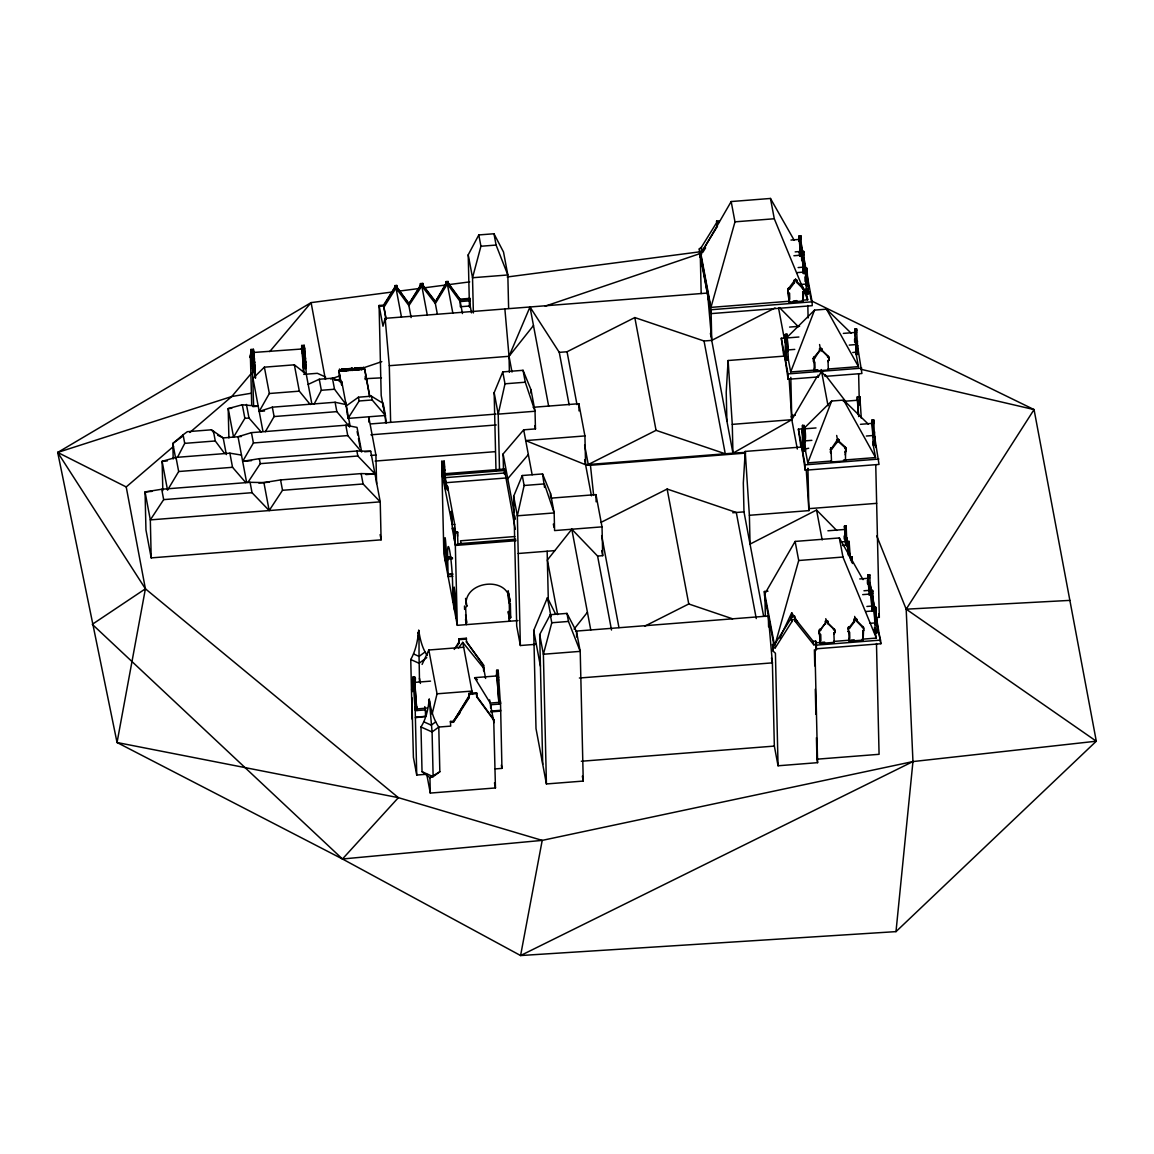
<?xml version="1.0" encoding="UTF-8"?>
<svg xmlns="http://www.w3.org/2000/svg" width="1154" height="1154" viewBox="0 0 1154 1154"><rect width="100%" height="100%" fill="white"/><g stroke="black" fill="none" stroke-linecap="round" stroke-linejoin="round"><path stroke-width="1.5" d="M445.343 481.059L445.098 477.554L445.127 486.526M454.618 538.485L454.633 537.432L454.892 542.106L454.662 534.288L455.109 536.624M845.536 531.302L846.156 525.863L846.949 546.736M855.951 334.328L856.571 328.89L854.941 329.005L854.883 330.837L856.513 330.708M871.962 595.81L872.583 590.358L873.737 610.884M344.584 369.886L344.469 370.766M351.205 369.886L351.148 368.631M445.156 485.704L445.184 484.853L445.271 485.574M346.157 370.477C344.022 368.155 348.292 369.193 345.19 368.761L345.868 369.9M413.19 690.539C411.055 691.996 411.084 687.467 413.204 688.534M498.845 701.545L500.49 701.834L501.947 768.376L495.268 768.91M500.374 700.911L498.788 701.791L496.653 670.344L498.196 670.46L500.23 701.372M498.153 670.229L498.182 672.176L496.653 672.378L496.653 670.344M354.264 368.616L354.018 370.131M344.801 368.847L343.733 371.054L343.156 368.977M339.723 370.766L340.43 371.271L339.406 371.054M339.766 371.141L339.694 369.525M857.004 342.637L861.923 373.507L825.427 376.363L821.533 371.299L818.229 376.925L788.124 379.291L784.648 356.081L728.116 360.524L726.212 392.144L726.89 420.95M874.112 433.558L879.031 464.427L805.232 470.226L801.756 447.002L745.224 451.43L743.32 483.05L743.984 511.871L763.631 616.25M344.253 370.001L343.257 370.795L344.267 370.665M350.845 369.482C350.21 371.083 348.609 369.915 350.83 369.742M362.515 367.679L363.885 367.535M857.061 400.222L857.321 396.846L859.831 396.644L861.302 418.224M859.182 405.112L859.831 396.644M344.613 369.381L343.892 368.919L344.887 368.79M351.191 368.862C352.215 367.001 351.133 371.588 352.634 370.261M442.011 467.053C442.4 465.408 442.097 469.245 442.155 466.36M803.357 273.671L802.174 251.601L803.804 251.471L805.002 273.657M805.348 268.464L806.415 285.644L808.06 285.514L806.978 268.334L805.247 268.593L804.843 273.599M856.571 328.89L857.84 354.422L856.21 354.552L854.941 329.005L856.47 329.005M871.948 420.056L873.318 445.473L874.948 445.343L873.679 419.811L871.948 420.056L871.991 421.758L873.621 421.628L873.679 419.811M872.107 610.928L870.852 590.617L872.583 590.358M874.025 607.48L875.208 624.53L876.838 624.401L875.756 607.22L874.025 607.48L874.068 609.182M411.689 688.649L411.949 691.866L412.872 677.21L414.488 676.936L416.493 707.33L414.993 707.445L413.276 682.908L412.988 677.052L414.531 677.182M414.647 678.552C411.473 679.879 417.445 671.916 414.647 683.759M359.543 369.482L358.995 367.679L359.053 369.568M358.404 369.713L358.101 367.794L359.788 368.184M359.702 369.468L359.99 367.65M360.538 369.395C364.058 369.15 359.182 370.795 360.712 367.607M360.827 369.583L360.87 367.967M361.26 369.439L361.418 367.535M801.799 260.068L802.102 256.751M867.62 583.289L867.938 579.957M429.028 701.286C430.889 702.772 427.297 701.271 429.23 699.194C430.673 708.844 433.168 718.783 438.78 727.049L439.833 771.752L433.139 776.671L429.937 777.666L422.032 771.68L420.979 726.977C426.244 718.668 428.206 708.729 429.23 699.194L432.086 731.968L433.139 776.671L422.032 771.68M393.096 291.904L311.104 302.622L57.7 452.44L117.044 742.512L342.464 858.994L520.584 955.541L895.994 931.624L912.958 761.568L906.178 609.182L876.766 535.946M442.343 473.76L442.025 467.139M442.112 466.894L442.271 465.625L442.545 473.76M347.469 370.362C349.835 371.357 346.46 368.054 347.945 368.761M354.869 369.655L356.067 368.4L355.302 369.944L357.697 369.915L354.884 369.612L356.225 369.367M785.427 336.29L785.239 351.941L786.754 359.99L788.384 359.86L787.014 334.285L785.384 334.415L785.427 336.29L787.057 336.16L787.014 334.285M786.653 339.204L787.057 336.16M803.761 430.125C803.213 415.555 808.045 442.415 803.674 442.559L803.862 450.925L805.492 450.796L804.324 428.855L816.008 427.946M798.727 241.056L799.116 236.051L800.862 235.791L801.006 237.133L799.376 237.248L800.371 256.361M806.473 273.469L806.978 268.334M851.45 561.883L851.955 556.762L852.417 563.469M873.621 421.628L873.116 427.24M870.448 595.623L870.895 592.319L872.525 592.19M875.266 612.356L875.756 607.22M786.754 359.99L785.384 334.415M803.674 442.559L802.492 425.35L804.251 425.379M469.26 697.593L469.101 696.727L453.435 721.192L450.435 721.438L450.594 722.303L453.609 722.072L469.26 697.593L469.029 693.338L476.559 692.746L476.631 696.136L493.71 719.418L495.455 787.951L430.298 793.072L426.749 774.247L416.738 775.041L415.137 707.027L416.637 706.912L416.608 707.936L416.637 706.912M415.296 709.941L416.81 709.811L416.839 708.671L416.753 707.575L415.252 707.705M508.467 595.002L509.707 601.638L508.683 593.56M509.707 601.638C509.837 575.731 464.398 580.101 466.086 604.869L466.908 606.023L465.639 607.552L466.432 624.617L465.495 619.655M415.137 707.027L414.993 707.445M362.616 368.198L363.25 368.588L362.342 367.751M251.255 393.24L231.766 396.514L57.7 452.44L126.219 486.945L145.404 588.814L117.044 742.512L398.375 797.659L542.207 840.386L912.958 761.568L1096.3 741.2L1034.056 409.583L812.243 301.266M348.681 370.347L347.614 370.333L348.465 368.761M356.038 368.357L355.201 369.857M356.081 368.588C355.317 367.059 354.264 369.107 355.98 368.314M308.19 384.397L319.269 379.233L332.439 378.195L334.516 389.244L346.085 404.607L347.354 414.964M503.49 470.082L503.101 453.955L523.685 429.822L535.456 428.899L535.038 411.242L530.999 389.763L523.036 370.304L502.755 371.905L505.005 383.806L498.211 414.127L499.509 469.981M557.642 614.606L547.371 560.007L571.807 529.224L597.599 556.069L602.705 555.665L602.027 526.859L554.584 530.58L554.165 512.924L550.501 493.393L542.539 473.933L522.257 475.52L524.132 485.488L517.338 515.809L520.367 645.519L535.701 644.321M432.086 714.225L437.049 693.814L428.812 650.005L463.692 647.264M430.543 681.134L414.632 682.389L416.882 710.561L425.393 709.898L425.552 716.389L415.397 717.701M356.269 369.597L356.182 369.727M508.625 308.421L507.832 274.969L503.519 252.048L493.97 233.757L478.809 234.94L480.929 246.249L472.534 277.739L473.371 312.95M550.27 614.707L551.785 622.756L543.39 654.246L546.419 783.955L583.26 781.07L580.217 651.361L576.524 631.685L566.96 613.394L550.27 614.707L539.683 634.57L542.726 764.28M745.47 452.368L732.949 453.176L711.729 340.387L707.561 293.044L385.147 318.345L382.984 326.221L379.089 305.478L383.532 305.132L394.899 287.245L383.705 305.998L386.013 319.644M731.174 201.546L734.983 221.842L710.951 307.397L700.896 253.923L731.174 201.546L770.468 198.459L794.125 240.147M775.156 644.35L798.712 560.512L795.12 541.428L839.362 537.952L863.019 579.654M412.151 719.187L410.752 659.525C415.743 650.582 417.82 640.311 418.729 630.315C420.056 639.013 422.133 648.101 427.24 655.544M498.153 672.263L498.038 676.359M342.074 369.121L341.613 371.17L342.377 370.823M787.908 289.409L795.524 279.196L796.635 279.859L796.851 282.499L803.775 289.481L803.069 301.035L789.12 302.132L787.908 289.409L789.12 302.132M788.081 290.346L788.355 288.125M813.195 358.331L819.585 350.672L814.94 357.913L813.83 358L814.219 362.702L813.195 358.331L813.382 359.269M830.548 452.57L830.361 451.618L831.327 453.623L830.75 447.983L831.875 447.896L837.934 439.039L839.045 439.717L839.261 442.357L845.767 448.3M830.75 447.983L830.491 450.204L830.303 449.252M819.311 634.022L819.513 629.435L820.638 629.348L825.456 623.059L819.253 631.656L820.292 643.442L834.241 642.36L833.866 633.041L834.818 631.844L834.039 633.993L833.866 633.041M848.19 631.757L848.017 630.82L848.983 632.825L848.406 627.17L849.517 627.084L854.349 620.794L854.306 618.919L855.576 618.227L856.874 619.857L855.576 618.227M848.406 627.17L848.132 629.392L847.959 628.44M500.504 703.248L499.004 703.363L498.961 701.459M817.623 369.843L790.678 371.949L814.551 310.109L826.495 309.171L851.176 333.217M830.981 461.066L807.786 462.884L831.659 401.029L843.603 400.092L868.27 424.124M354.884 369.193L356.326 368.458L355.389 368.328M495.989 470.572L494.157 392.663L502.755 371.905M520.367 645.519L516.703 625.987L513.66 496.278L522.257 475.52M546.419 783.955L536.004 728.578L533.711 630.473L547.429 597.729L555.435 613.769M363.568 367.434L363.553 368.876M363.221 369.367L363.178 369.136M569.153 404.895L559.272 352.359L529.989 306.978L509.029 356.297L509.404 372.237M347.354 370.448L348.753 369.049L347.556 368.891M422.09 664.43L428.812 650.005M779.801 638.047L791.716 612.788L797.486 621.905M354.581 368.314L353.081 369.626L354.076 368.371L354.552 370.102M177.586 457.157L184.712 443.367L183.097 434.798L187.323 431.697L211.398 429.807L223.198 437.914L241.431 436.472M341.685 369.035L340.993 371.227L341.685 369.035L343.243 368.919M314.09 404.16L321.346 390.268L319.269 379.233M469.447 307.051L468.221 254.818L478.809 234.94M264.526 411.012L259.188 411.43L269.344 393.514L264.381 367.174L294.357 364.823L306.257 374.17L311.825 403.727M265.333 431.711L274.104 416.551L272.33 407.189L335.093 402.256L346.085 404.607M764.842 593.805L795.12 541.428M356.86 368.14L358.086 368.833L356.6 370.001L358.36 368.645L357.625 369.626M251.543 460.634L242.657 461.34L253.404 442.977L251.457 432.635L345.811 425.22L357.033 427.398L361.664 451.993L347.758 435.577L345.811 425.22M745.599 453.104L590.444 465.278L585.597 464.745L584.919 435.923L525.719 440.583L585.597 464.745L732.949 453.176L791.803 419.695L817.003 376.723M176.014 457.402L178.668 471.524L167.546 490.147L162.123 461.311L176.014 457.402L229.877 453.176L241.489 455.08M242.311 404.765L244.864 418.339L233.57 437.092L228.203 408.574L242.311 404.765L258.207 406.222L252.914 406.641M453.464 721.538L471.928 691.087L437.049 693.814M446.093 281.59L446.295 284.1L435.303 301.944L446.122 283.235L446.093 281.59L448.214 281.417L448.416 283.927L460.172 299.997L470.039 299.218L469.88 298.352L460.013 299.131L448.257 283.062L448.416 283.927M437.279 313.801L435.346 303.516L447.348 284.014L460.201 301.555L462.466 313.571M559.272 352.359L567.047 351.754L634.815 317.566L704.041 340.993L711.729 340.387L711.052 309.734L700.55 253.952L700.997 258.352L700.161 257.097L699.338 248.802L701.387 247.259L716.634 222.635L716.605 221.034L719.259 220.818L719.288 222.419M700.161 257.097L700.06 252.611L702.108 251.082L717.355 226.444L716.605 221.034M351.133 369.843L350.167 370.549L349.547 369.785M383.734 307.555L396.01 288.038L408.891 305.594L411.141 317.595M702.786 252.351L705.599 247.879M774.637 644.336L772.531 644.509L773.194 647.985L775.286 647.812L774.637 644.336L791.182 618.255L791.139 616.337L794.543 616.063L795.25 621.458L813.786 644.797L816.34 644.596L816.455 649.356L814.998 651.447L817.595 762.664L778.056 765.78L774.348 746.09L772.401 662.858L768.333 616.02L575.543 631.151M775.286 647.812L791.832 621.732L791.139 616.337M371.429 396.183L372.151 399.962L385.422 415.483L348.003 418.412L359.139 400.986L358.432 397.207L371.429 396.183L383.142 403.395L385.422 415.483L385.595 422.609M454.243 649.413L458.845 642.201L458.758 638.826L466.303 638.234L466.461 639.1L458.931 639.691L458.758 638.826M456.248 647.394L459.003 643.081L458.931 639.691M895.994 931.624L1096.3 741.2L906.178 609.182L1034.056 409.583L860.639 369.222M420.417 283.61L420.619 286.105L408.848 304.021L420.445 285.24L420.417 283.61L422.811 283.422L423.013 285.918L435.303 301.944M151.203 557.887L145.952 529.917L145.058 491.921L161.719 489.253L163.666 499.624L150.323 519.891L151.203 557.887L381.108 539.841L380.229 501.846L370.708 451.286L356.889 451.012L259.318 458.672L242.657 461.34M247.865 482.473L260.256 463.663L259.318 458.672M250.086 482.314L252.034 492.686L269.17 510.558L282.514 490.291L280.566 479.92L263.905 482.588L250.086 482.314L161.719 489.253M408.891 305.594L421.816 286.019L435.346 303.516M794.543 616.063L794.587 617.981L813.137 641.321L815.69 641.119L815.777 648.837L880.877 643.73L875.28 610.783M458.513 647.928L462.768 642.345L483.67 668.195L483.454 664.892L466.375 641.61L483.613 665.757M452.656 722.462L460.1 712.71M788.528 289.077L789.653 288.99L794.471 282.687L794.24 279.874M830.938 448.92L832.048 448.834L836.866 442.545L836.65 439.732M848.579 628.108L849.705 628.021L854.523 621.732L854.306 618.919M802.174 251.601L803.804 251.471M846.098 527.695L844.454 527.825L844.526 525.993L845.55 544.63M847.454 541.601L849.084 541.471L847.454 541.601L848.522 555.738L850.166 555.608L849.084 541.471M867.938 576.639L868.01 574.822L869.15 595.262M868.154 576.149L869.784 576.019L869.64 574.692L870.794 595.204M355.23 369.28L356.153 369.496M533.48 325.515L509.029 356.297L389.302 365.703L390.629 422.35M574.101 629.074L587.429 612.284M827.995 360.654L828.947 359.457L828.168 361.606L827.995 360.654L828.356 369.972L814.421 371.054L814.248 370.117L817.724 369.843M845.175 454.864L845.997 448.401M831.356 461.052L831.529 461.989L845.478 460.893L845.593 447.363L839.073 441.419L839.045 439.717M848.998 640.239L849.185 641.177L863.12 640.081L863.654 627.588L856.73 620.607M361.289 369.511C362.443 367.996 363.121 369.222 361.202 369.064M362.255 369.554L363.207 368.357M251.312 373.391L231.766 396.514L189.819 432.462M269.704 351.609L311.104 302.622L325.313 378.974M507.76 478.694L528.344 454.561M145.404 588.814L92.291 624.328L342.464 858.994L398.375 797.659L145.404 588.814L57.7 452.44M814.551 310.109L784.619 339.738L785.225 342.954M831.659 401.029L801.727 430.644L802.679 435.736M264.381 367.174L252.971 378.353L262.953 431.408M361.231 367.881L360.51 367.607M358.36 368.674L357.524 369.814M126.219 486.945L173.576 446.367M351.018 370.016L349.734 370.232M183.097 434.798L172.84 443.453L173.201 458.989M424.932 652.068L419.046 656.41L419.522 681.812M426.735 657.65L419.09 663.276L410.752 659.525M429.129 705.815L430.081 706.234M435.621 721.942L431.235 725.159L423.907 721.87M182.332 436.486L172.84 443.453L175.682 458.556M358.432 397.207L345.738 406.323L345.637 402.183M363.611 367.664L362.111 368.241M508.279 611.764L509.592 621.227L508.279 611.764L509.433 611.043L509.13 598.19M509.534 618.4L510.688 617.678L510.342 603.225L509.087 602.792L507.803 595.06M439.833 771.752L429.937 777.666L430.298 793.072M794.428 280.811L796.823 280.811M819.758 351.609L819.542 348.796L820.811 348.119L822.11 349.734L820.811 348.119M820.999 349.056L819.715 349.749L819.542 348.796M836.823 440.669L839.218 440.655M825.629 623.997L825.413 621.184L826.697 620.506L827.807 621.169L828.024 623.809L834.53 629.752L827.851 622.871L827.807 621.169M827.981 622.121L825.586 622.121L825.413 621.184M854.479 619.857L855.749 619.179M711.729 340.387L775.055 307.93M836.693 530.436L816.556 510.025L750.057 544.111L749.379 515.29L745.224 451.43M704.041 340.993L725.26 453.782L656.049 430.341L588.28 464.528L584.631 445.141M600.902 522.43L667.142 489.036L736.295 512.477L756.259 618.573M644.61 626.233L688.765 603.975L732.631 618.832M912.958 761.568L520.584 955.541L542.207 840.386L342.464 858.994M330.751 378.974L339.262 376.089M359.687 369.15L381.815 361.635M545.207 306.156L700.103 253.563M259.188 411.43L272.33 407.189M251.457 432.635L238.027 436.746L246.581 482.184M348.623 370.319C345.984 370.694 350.369 369.064 348.09 368.602M398.447 291.197L419.84 288.413M423.403 287.937L469.75 281.879M507.183 276.989L699.699 251.832M734.983 221.842L774.291 218.755L807.685 299.795L802.318 300.228M480.929 246.249L496.09 245.052L507.832 274.969L472.534 277.739L468.221 254.818M799.116 236.051L800.862 235.791L802.001 256.318M799.159 237.753L800.789 237.623L800.256 240.393M799.419 239.123L801.049 239.008M790.966 240.061L799.304 239.412L800.184 251.5L795.178 251.889M700.089 253.981L701.848 253.837M800.097 247.894L801.727 247.764M800.212 248.543L801.857 248.413M800.299 250.057L801.929 249.928M802.318 252.928L803.963 252.798M394.87 285.615L396.745 285.456L396.904 286.336L395.029 286.48L394.87 285.615L395.072 288.111M420.575 284.475L422.97 284.288M446.252 282.456L448.387 282.283M802.376 254.803L804.006 254.673M793.909 255.741L802.246 255.077L803.271 273.296M803.04 263.574L804.684 263.444M803.17 264.223L804.8 264.093M803.242 265.723L804.886 265.593M798.121 267.569L803.126 267.18M803.299 268.103L804.944 267.973M803.242 268.781L804.886 268.651M805.247 268.593L806.877 268.464M805.492 269.791L807.136 269.661M805.276 270.296L806.92 270.166M805.535 271.666L807.18 271.536M797.082 272.604L805.42 271.94L806.617 293.996L808.247 293.866L808.06 285.514M379.248 306.344L383.705 305.998M470.067 300.79L460.201 301.555L460.331 306.748L470.197 305.969L471.496 312.864M806.213 280.436L807.858 280.307M806.343 281.086L807.973 280.956M806.415 282.586L808.06 282.456M801.294 284.432L806.3 284.043M806.473 284.966L808.103 284.836M796.635 279.859L796.678 281.562L803.184 287.505L803.775 289.481M788.903 299.362L789.74 299.304L789.596 293.174M710.619 307.411L789.769 301.208M793.361 300.92L796.938 300.646M711.052 309.734L812.127 301.8L812.214 305.68L711.138 313.614L700.637 257.818M710.705 311.291L701.3 259.52M250.476 353.932L250.721 354.667L250.908 349.489L253.404 349.287L254.414 359.197L251.832 359.009L254.414 359.197M301.41 348.638L301.67 349.388L301.699 345.493L304.194 345.306L304.959 351.883L302.406 351.782L304.959 351.883M250.923 350.268L253.433 350.066L253.404 349.287M250.908 349.489L251.413 352.201L253.923 352.013M301.699 345.493L302.204 348.219L304.714 348.018M251.413 352.201L251.399 354.047L253.894 353.845M302.204 348.219L302.189 350.051L304.685 349.864M251.399 354.047L251.659 355.403L254.154 355.201M302.189 350.051L302.435 351.422L304.945 351.22M251.615 355.778L254.168 355.865L251.615 355.778L252.409 366.496L254.919 366.294L252.365 366.236L253.62 405.992M251.659 357.423L254.154 357.221M302.435 351.422L302.435 353.427L304.945 353.239L305.449 357.985L305.709 362.313L303.199 362.5L305.709 362.313M251.889 358.692L254.399 358.49M302.435 353.427L302.68 354.696L305.19 354.509M251.875 360.697L254.385 360.495L255.467 378.166L253.707 352.46L304.728 348.796L302.146 348.623M302.68 354.696L302.665 356.701L305.175 356.514M252.149 362.168L254.659 361.967M302.665 356.701L302.939 358.187L305.449 357.985M302.882 358.461L305.464 358.649L302.882 358.461L303.704 372.165M252.149 364.462L254.645 364.26M302.939 360.481L305.435 360.279M252.394 365.789L254.904 365.602M303.185 361.808L305.695 361.606M252.409 368.083L254.904 367.881M303.199 364.087L305.695 363.899L306.257 374.17M252.437 368.256L254.947 368.054M303.228 364.275L305.738 364.073M789.581 327.072L799.592 326.293M252.654 369.41L255.164 369.208M303.444 365.429L305.954 365.227M252.668 371.703L255.178 371.501M303.459 367.708L305.954 367.52M252.827 372.569L255.337 372.367M303.617 368.573L306.127 368.386M343.286 369.15L341.728 369.266L341.05 371.213L339.363 369.222L341.007 370.982L341.858 369.323L341.93 370.823M354.581 368.256L353.124 369.857L352.23 368.213L350.874 368.891M349.878 368.631L349.402 369.02M356.86 368.083L357.668 367.78M358.389 368.299L360.077 367.592M361.534 367.708L360.841 367.895M785.499 334.573L787.143 334.444M340.704 381.642L338.829 370.607L364.577 368.588L369.857 396.673M356.312 369.41L356.283 369.987M855.1 330.347L856.73 330.217M345.277 370.881L347.051 370.751L345.017 370.203L345.652 370.751M353.788 369.987L354.581 369.871L353.831 370.218M785.643 335.973L787.273 335.843M359.096 369.756L358.101 369.886L358.721 369.395M303.762 374.372L317.35 373.305L325.486 376.969L325.543 379.406M785.686 337.675L787.316 337.545M855.143 332.222L856.773 332.092M783.84 356.456L781.287 338.237L784.807 337.963M798.9 337.011L787.216 337.934L788.081 349.922L794.76 349.402M843.343 333.405L855.085 332.439L856.167 352.72M855.821 340.978L857.451 340.848M855.936 341.627L857.566 341.497M786.422 347.239L788.052 347.123M786.523 347.787L788.153 347.657M856.023 343.142L857.653 343.012M786.595 349.085L788.225 348.955M849.229 345.104L855.907 344.584M856.08 345.508L857.711 345.378M786.639 351.076L788.269 350.946L786.552 351.624M856.023 346.186L857.653 346.056M785.239 351.941L786.869 351.811M269.344 393.514L299.319 391.163L310.282 404.564M321.346 390.268L334.516 389.244M852.748 352.504L856.08 352.244M828.659 357.365L821.965 350.484L828.485 356.427L829.077 358.418L828.485 356.427M505.005 383.806L525.286 382.219L535.038 411.242L498.211 414.127L494.157 392.663M231.738 408.3L228.203 408.574L228.896 437.943M359.139 400.986L372.151 399.962M814.205 368.285L815.027 368.227L814.883 362.096M828.312 369.006L858.461 366.64L855.604 351.321M781.287 338.237L788.009 373.925L861.793 368.14M244.864 418.339L248.99 418.022L261.338 432.173M274.104 416.551L336.853 411.632L349.345 426.562M533.134 407.304L578.861 403.712L584.919 435.923M370.564 423.936L496.061 414.084M184.712 443.367L215.279 440.972L224.583 453.479M253.404 442.977L347.758 435.577M370.91 434.798L496.263 424.961M843.329 401.361L857.408 400.25L858.403 414.358M167.33 460.908L162.123 461.311L162.815 490.681M791.702 415.498L795.294 415.224M364.678 451.762L370.708 451.286M732.949 453.176L732.271 424.369L791.803 419.695L790.807 377.315M260.256 463.663L357.827 456.003L374.963 473.876L366.006 474.582M370.809 455.426L375.916 455.037L376.593 483.54M178.668 471.524L232.531 467.298L245.802 482.646M872.208 421.268L873.838 421.138M802.751 426.908L804.381 426.778M375.122 461.081L495.095 451.676M802.795 428.596L804.425 428.466M872.251 423.143L873.881 423.013M800.934 447.377L798.395 429.144L801.929 428.87M860.451 424.326L872.193 423.359L873.001 435.505L866.337 436.024M518.002 620.578L457.316 625.338L443.857 553.833L441.693 461.326L444.203 461.138L445.357 478.29L444.449 478.362L443.756 474.669L443.453 462.047M441.693 461.326L441.852 462.177L444.362 461.975M872.929 431.899L874.559 431.769M873.044 432.548L874.674 432.418M444.463 466.418L443.569 466.49L444.449 478.362M803.53 438.174L805.16 438.044M803.631 438.708L805.261 438.578M280.566 479.92L361.13 473.602L374.963 473.876M873.131 434.063L874.761 433.933M803.703 440.006L805.333 439.876M151.982 491.373L145.058 491.921L150.323 519.891L380.229 501.846L363.092 483.973L361.13 473.602M258.813 482.992L269.286 482.17M805.189 440.857L811.868 440.338M444.261 470.183L445.156 470.111M803.747 441.996L805.377 441.881M874.819 436.299L873.131 437.106L874.761 436.977M515.29 529.325L504.356 469.043L444.492 473.746L447.622 490.378L447.536 486.31L445.026 486.512M442.155 474.784L443.756 474.669M444.766 475.188L504.63 470.5M808.709 448.242L805.449 448.964M163.666 499.624L252.034 492.686M282.514 490.291L363.092 483.973M504.687 472.981L444.824 477.684L445.776 482.718L505.625 478.016M843.473 460.085L875.569 457.561L872.712 442.242M524.132 485.488L544.414 483.901L554.165 512.924L517.338 515.809L513.66 496.278M798.395 429.144L805.117 464.86L878.901 459.061M551.107 498.139L595.969 494.619L602.027 526.859M441.996 473.948L452.195 524.594L454.705 524.406L455.455 531.965M452.195 524.594L452.296 528.662L454.791 528.474M457.316 625.338L454.993 531.98L457.489 531.792L457.95 545.251L457.676 543.794L515.766 539.235M457.662 532.629L455.152 532.831L454.993 531.98M732.747 512.751L743.984 511.871M808.867 508.654L876.651 503.346M749.379 515.29L808.911 510.616L807.915 468.25L808.247 469.981M514.857 536.538L460.561 540.808L461.211 544.255M455.282 544.601L456.883 544.472M516.04 540.692L455.441 545.438L452.296 528.662M452.887 576.264L448.156 576.639L447.651 556.877L450.81 556.632M844.425 526.123L846.156 525.863M446.685 568.864C447.925 575.485 444.867 519.459 444.694 543.851L445.04 558.435L452.483 557.858M844.67 527.32L846.315 527.19M445.04 558.435L452.382 558.478M452.498 558.724L447.651 558.853M518.218 553.502L554.814 550.631M844.714 529.196L846.358 529.066M447.68 560.584L445.17 560.786L445.127 558.897M827.908 530.782L844.598 529.47L845.478 541.572L840.473 541.962M845.392 537.966L847.036 537.836M845.521 538.615L847.151 538.485M845.593 540.115L847.238 539.985M448.012 574.216L452.743 573.841M847.599 542.928L849.243 542.798M448.113 574.706L452.844 574.331M847.656 544.803L849.286 544.674M842.521 545.481L847.526 545.092L848.161 553.718M848.32 553.574L849.964 553.444M848.45 554.223L850.08 554.093M798.712 560.512L842.954 557.036L876.348 638.075L862.096 639.201M851.955 556.762L850.224 557.007L850.469 558.219L852.114 558.089M851.897 558.579L850.253 558.709L850.166 555.608M850.512 560.094L852.157 559.964M867.909 574.937L869.64 574.692M868.197 578.024L869.842 577.894M859.744 578.947L868.082 578.298L868.962 590.386L863.957 590.776M773.786 644.48L764.453 595.147L764.366 591.497L767.987 591.209M868.875 586.78L870.505 586.665M869.005 587.429L870.635 587.299M869.077 588.944L870.707 588.814M871.111 591.814L872.741 591.699M871.155 593.69L872.785 593.574M862.687 594.627L871.039 593.978L872.02 610.654M551.785 622.756L568.475 621.443L580.217 651.361L543.39 654.246L539.683 634.57M871.833 602.46L873.463 602.33M871.948 603.109L873.578 602.979M872.035 604.624L873.665 604.494M866.914 606.456L871.919 606.066M872.092 606.99L873.722 606.86M872.035 607.668L873.665 607.538M874.285 608.677L875.915 608.562M874.328 610.553L875.958 610.437M865.861 611.49L874.213 610.841L875.396 632.897L877.026 632.767L876.838 624.401M791.788 619.813L795.207 619.539M875.872 617.621L879.319 617.347L875.742 464.687M875.006 619.323L876.636 619.193M875.121 619.972L876.751 619.842M875.208 621.487L876.838 621.357M870.073 623.319L875.093 622.929M875.266 623.852L876.896 623.723M856.686 618.905L856.903 621.544L863.827 628.526M820.076 640.672L820.898 640.614L820.754 634.484M848.955 638.407L849.791 638.35L849.647 632.219M815.734 642.836L824.648 642.143M833.563 641.436L854.234 639.821M816.166 645.144L880.79 640.081M496.696 670.575L498.196 670.46M412.829 677.701L414.344 677.571M413.074 678.148L414.574 678.033M496.595 671.455L498.095 671.339M413.161 679.129L414.661 679.014M413.118 679.547L414.618 679.432M496.869 672.926L498.369 672.811M496.811 673.171L498.312 673.042M496.855 673.532L498.355 673.402M413.19 680.269L414.69 680.153M496.898 673.792L498.398 673.662M498.744 702.397L490.234 703.06L474.626 677.672L496.826 675.927L499.076 704.113L490.551 704.777L490.638 707.921M413.276 682.908L414.776 682.793M496.97 676.662L498.47 676.547M412.8 683.471L414.3 683.356M413.464 683.904L414.964 683.788M497.143 677.614L498.658 677.499M413.521 686.731L415.036 686.616M497.201 680.081L498.716 679.966M411.762 688.967L413.262 688.851M411.675 689.198L413.175 689.082M411.733 689.703L413.233 689.587M411.776 690.51L413.276 690.395M579.395 678.018L772.401 662.858L771.478 657.953M493.71 719.418L493.869 720.284L476.804 697.002L476.717 693.612L469.188 694.203L469.029 693.338M415.151 707.82L416.652 707.69M498.99 701.949L500.49 701.834M415.339 708.787L416.839 708.671M498.932 702.122L500.432 701.993M415.281 709.119L427.297 708.008M415.238 709.378L416.738 709.263M498.975 702.815L500.475 702.699M415.368 710.287L416.882 710.561M500.562 703.579L499.076 704.113M490.71 711.066L500.721 710.287M415.527 717.182L425.552 716.389M490.58 711.917L500.605 711.138M581.342 761.251L774.348 746.09M816.441 737.666L816.945 759.188L879.074 754.312L876.477 643.514M906.178 609.182L1069.96 600.383M334.646 380.243L340.041 379.969M365.255 378.685L381.455 377.848M343.459 370.694L344.022 369.136M346.892 370.708L346.647 368.977M348.421 368.905L347.498 369.424M359.168 367.722L359.63 369.597M350.888 369.713L350.571 368.386L352.23 368.213M332.439 378.195L341.786 381.758L350.152 426.215M419.017 636.893L419.046 656.41L413.594 653.957M418.253 637.455L418.729 630.315L418.974 635.392M420.979 726.977L432.086 731.968L438.78 727.049L450.695 726.111L450.435 721.438M217.659 435.26L223.198 437.914L226.343 454.589M343.315 370.881L342.94 370.045M340.026 369.468L340.387 370.982M343.185 370.982L342.767 369.338M358.404 368.876L357.322 368.083M474.626 677.672L477.41 679.735M772.531 644.509L773.267 651.26L775.416 653.236L778.056 765.78M779.484 307.584L798.366 326.726M211.398 429.807L213.721 432.562M846.372 402.385L825.096 374.632L825.427 376.363M435.145 301.079L422.84 285.052L422.811 283.422M349.604 370.362L349.099 368.501L349.878 368.674M819.124 633.084L820.105 635.089M408.689 303.156L396.774 287.101L408.848 304.021M699.439 253.289L700.276 254.529M351.667 370.391L352.648 370.304L352.23 368.515L353.211 370.261M826.495 309.171L858.461 366.64M843.603 400.092L875.569 457.561M358.764 369.626L358.678 368.039M834.356 628.815L834.991 632.796M856.802 346.301L857.451 349.705M875.194 444.03L875.828 447.42M856.932 349.59L857.84 354.422M874.04 440.511L874.948 445.343M878.684 613.957L879.319 617.347M845.593 447.363L846.185 449.339M846.055 450.392L846.228 451.329M827.548 356.499L827.721 357.437M844.656 447.435L844.829 448.372M874.631 607.336L870.087 583.203L870.174 586.852M845.103 451.589L845.276 452.527M872.929 601.479L873.592 604.999M875.251 613.798L875.915 617.318M876.578 620.838L878.237 629.651M878.901 633.171L880.877 643.73M828.183 369.02L828.356 369.972M845.291 459.956L845.478 460.893M876.42 629.536L877.026 632.767M874.732 627.747L875.352 631.065M874.386 627.632L876.348 638.075M839.073 441.419L839.261 442.357M874.141 629.536L874.804 633.012M801.193 243.696L802.852 252.495M803.848 257.789L812.127 301.8M837.934 439.039L838.107 439.991M803.689 260.342L804.352 263.833M807.295 279.528L808.94 288.24M809.589 291.731L811.233 300.444M819.571 344.527L820.566 349.835M836.679 435.462L837.674 440.756M836.693 441.607L836.866 442.545M807.338 289.034L808.247 293.866M821.215 369.554L828.038 405.804M799.015 252.048L799.823 256.303M805.708 289.164L807.685 299.795M803.184 287.505L803.357 288.442M802.261 287.577L802.434 288.514M802.867 292.683L802.694 291.731L803.069 301.035M814.767 356.961L814.94 357.913M831.875 447.896L832.048 448.834M817.912 375.194L818.229 376.925M813.642 357.048L813.83 358M813.253 360.697L813.426 361.635M863.235 626.55L863.423 627.487M846.315 538.341L846.978 541.861M848.637 550.646L849.301 554.165M863.697 629.579L863.884 630.531M862.312 626.622L862.485 627.56M862.932 631.728L862.745 630.776L863.12 640.081M796.678 281.562L796.851 282.499M795.524 279.196L795.697 280.133M794.298 281.749L794.471 282.687M854.667 616.409L855.33 619.943M839.362 537.952L842.954 557.036M854.349 620.794L854.523 621.732M789.466 288.038L789.653 288.99M788.759 292.827L788.932 293.78M770.468 198.459L774.291 218.755M787.966 291.774L788.139 292.712M849.517 627.084L849.705 628.021M778.561 308.06L784.157 337.833M787.778 356.644L790.678 371.949M804.886 447.564L807.786 462.884M816.556 510.025L822.182 539.942M803.862 450.925L802.347 442.862L802.492 425.35M834.775 629.853L834.948 630.805M833.419 628.887L833.606 629.824M834.053 641.408L834.241 642.36M791.168 416.305L797.327 449.036M827.851 622.871L828.024 623.809M826.697 620.506L826.87 621.443M825.774 618.688L826.437 622.208M820.638 629.348L820.811 630.3M819.513 629.435L819.701 630.387M819.08 630.719L819.253 631.656M820.292 643.442L819.917 634.137M815.69 641.119L816.34 644.596M816.239 648.187L816.455 649.356M813.137 641.321L813.786 644.797M794.587 617.981L795.25 621.458M791.716 612.788L792.61 617.534M791.182 618.255L791.832 621.732M716.634 222.635L717.355 226.444M816.945 759.188L817.595 762.664M701.387 247.259L702.108 251.082M764.366 591.497L774.348 644.321M699.338 248.802L700.06 252.611M700.521 255.813L700.997 258.352M710.402 333.333L711.066 336.867M634.815 317.566L656.049 430.341M667.142 489.036L688.765 603.975M567.047 351.754L577 404.621M601.652 535.6L618.948 627.56M584.645 459.653L591.439 495.816M601.753 550.573L602.705 555.665M597.599 556.069L611.519 630.026M529.989 306.978L548.64 406.078M571.807 529.224L590.761 629.969M534.836 425.595L535.456 428.899M553.357 524.075L553.978 527.335M523.036 370.304L525.286 382.219M542.539 473.933L544.544 487.45M566.96 613.394L568.475 621.443M493.97 233.757L496.09 245.052M523.685 429.822L532.153 474.799M512.001 372.064L509.029 356.297L504.875 308.955M582.337 776.152L583.26 781.07M547.429 597.729L550.948 616.438M503.101 453.955L514.107 512.434M514.742 515.809L515.376 519.199M533.711 630.473L540.418 666.175M460.013 299.131L460.172 299.997M508.135 590.617L509.924 600.195M509.433 611.043L510.688 617.678M447.348 284.014L452.83 313.08M446.122 283.235L446.295 284.1M497.994 674.138L498.139 674.917M496.653 672.378L496.537 676.475M496.48 674.253L496.638 675.032M421.816 286.019L427.283 315.085M420.445 285.24L420.619 286.105M483.512 667.329L485.603 678.437M489.628 699.843L493.926 722.721M501.341 765.145L501.947 768.376M447.536 486.31L454.705 524.406M451.69 512.823L451.661 514.194L451.474 511.41L451.676 517.064M454.171 527.335L454.82 530.782M445.473 485.214L445.444 488.171M452.094 524.075L451.676 516.646L451.719 518.189M445.401 486.815L445.545 488.027M442.17 474.28L442.458 475.073L442.429 473.082L442.674 477.583M442.631 476.184L442.343 474.092M455.282 544.154L454.936 541.789M466.908 606.023L465.639 598.407L465.668 599.402M465.567 614.779L466.836 622.309M465.754 619.265L466.375 622.583M494.489 782.83L495.455 787.951M476.559 692.746L476.717 693.612M476.631 696.136L476.804 697.002M462.768 642.345L472.549 694.362M396.01 288.038L401.477 317.119M452.902 600.21L453.06 600.989M458.845 642.201L459.003 643.081M383.532 305.132L386.186 319.24M453.435 721.192L453.609 722.072M386.388 423.056L381.195 395.461L379.089 305.478M369.669 396.745L364.577 368.588M419.436 678.235L420.417 683.442M424.787 706.637L426.374 715.105M375.916 455.037L368.732 416.796L368.847 422.133M380.128 534.605L381.108 539.841M357.134 431.553L357.798 435.072M358.461 438.578L360.106 447.363M356.889 451.012L357.827 456.003M416.738 775.041L413.406 757.298L411.863 697.665M348.97 423.532L349.619 426.951M338.829 370.607L341.469 384.643M335.093 402.256L336.853 411.632M304.05 346.488L304.324 347.931M294.357 364.823L299.319 391.163M253.866 352.417L251.37 352.605M253.26 350.47L253.534 351.927L253.505 350.47M253.289 351.292L253.375 353.182M251.038 352.114L250.764 350.672L250.779 351.494M250.447 357.711L250.202 356.384L250.288 357.596M251.702 404.895L250.404 355.778M263.905 482.588L269.17 510.558M246.437 404.434L248.99 418.022M229.877 453.176L232.531 467.298M213.36 430.731L215.279 440.972M799.217 235.921L799.376 237.248M590.444 465.278L593.632 495.239M385.147 318.345L389.302 365.703M867.563 583.938L867.39 580.26M800.285 243.234L800.414 244.922M801.727 260.717L801.554 257.039M455.109 536.495L454.387 528.748L454.532 540.591M451.56 512.751L451.373 511.698L451.704 521.493M301.987 348.667L303.632 372.655M857.321 396.846L858.677 416.623M806.257 469.88L808.911 510.616M789.148 378.959L791.803 419.695M728.116 360.524L732.271 424.369M454.748 539.365L454.878 541.486M442.559 474.121L442.602 475.275M858.634 373.752L859.326 403.626M854.595 339.016L854.667 342.074M848.983 541.601L849.027 543.303M848.81 631.873L849.185 641.177M844.18 535.99L844.252 539.048M828.889 357.466L829.12 360.409M831.154 452.685L831.529 461.989M821.936 348.782L822.153 351.422M814.046 361.75L814.421 371.054M807.814 305.464L808.117 317.941M814.378 649.76L814.767 665.901M815.315 689.226L815.892 714.34M804.958 276.931L805.074 281.518M803.602 288.543L803.646 290.534M805.117 464.86L805.232 470.226M788.009 373.925L788.124 379.291M773.194 647.985L773.267 651.26M768.333 616.02L768.593 626.824M764.929 597.455L765.376 616.452M700.319 256.303L701.185 293.578M595.969 494.619L596.128 501.817M578.861 403.712L579.034 410.911M576.524 631.685L576.639 637.037M550.501 493.393L550.573 496.927M547.155 551.223L548.323 600.744M530.999 389.763L531.085 393.298M509.058 601.681L509.087 602.792M504.356 469.043L504.471 474.381M483.454 664.892L483.598 670.863M469.88 298.352L470.197 305.969M466.303 638.234L466.533 642.489M464.499 606.009L464.586 609.413M457.489 531.792L457.604 536.221M455.931 618.01L455.441 596.459L454.171 587.069L454.416 609.932M452.959 602.143L452.584 583.145A22.892 1.76 85.5 0 0 449.671 550.746A22.892 1.76 85.5 0 0 447.651 556.877M445.3 481.319L445.632 489.714M444.203 461.138L444.377 468.336M441.852 462.177L442.184 474.958M396.745 285.456L396.947 287.966M383.142 403.395L383.229 406.958M365.241 376.218L365.328 379.666M363.193 367.477L363.265 369.136M348.768 369.77L348.825 370.65M347.945 415.656L348.003 418.412M341.786 381.758L341.873 385.22M339.42 374.79L339.579 381.685M305.651 362.053L305.695 363.899M304.901 351.595L304.945 353.239M304.194 345.306L304.166 349.186M254.342 358.807L254.385 360.495M250.562 354.336L250.606 356.269L250.331 355.374M445.3 481.752L445.228 480.381L445.285 481.824M800.357 252.423L801.929 252.971L800.357 252.423M845.651 542.495L847.224 543.044L845.651 542.495M869.135 591.31L870.707 591.858L869.135 591.31M418.916 632.378L418.137 632.94L418.916 632.378M305.132 354.826L302.622 355.028L305.132 354.826M254.601 362.255L252.106 362.457L254.601 362.255M255.135 369.814L252.625 370.016L255.135 369.814M305.925 365.832L303.415 366.02L305.925 365.832M414.228 680.355L412.728 680.471L412.944 681.596L414.445 681.48L414.228 680.355M345.508 370.218L345.392 369.323L345.45 370.218"/></g></svg>
